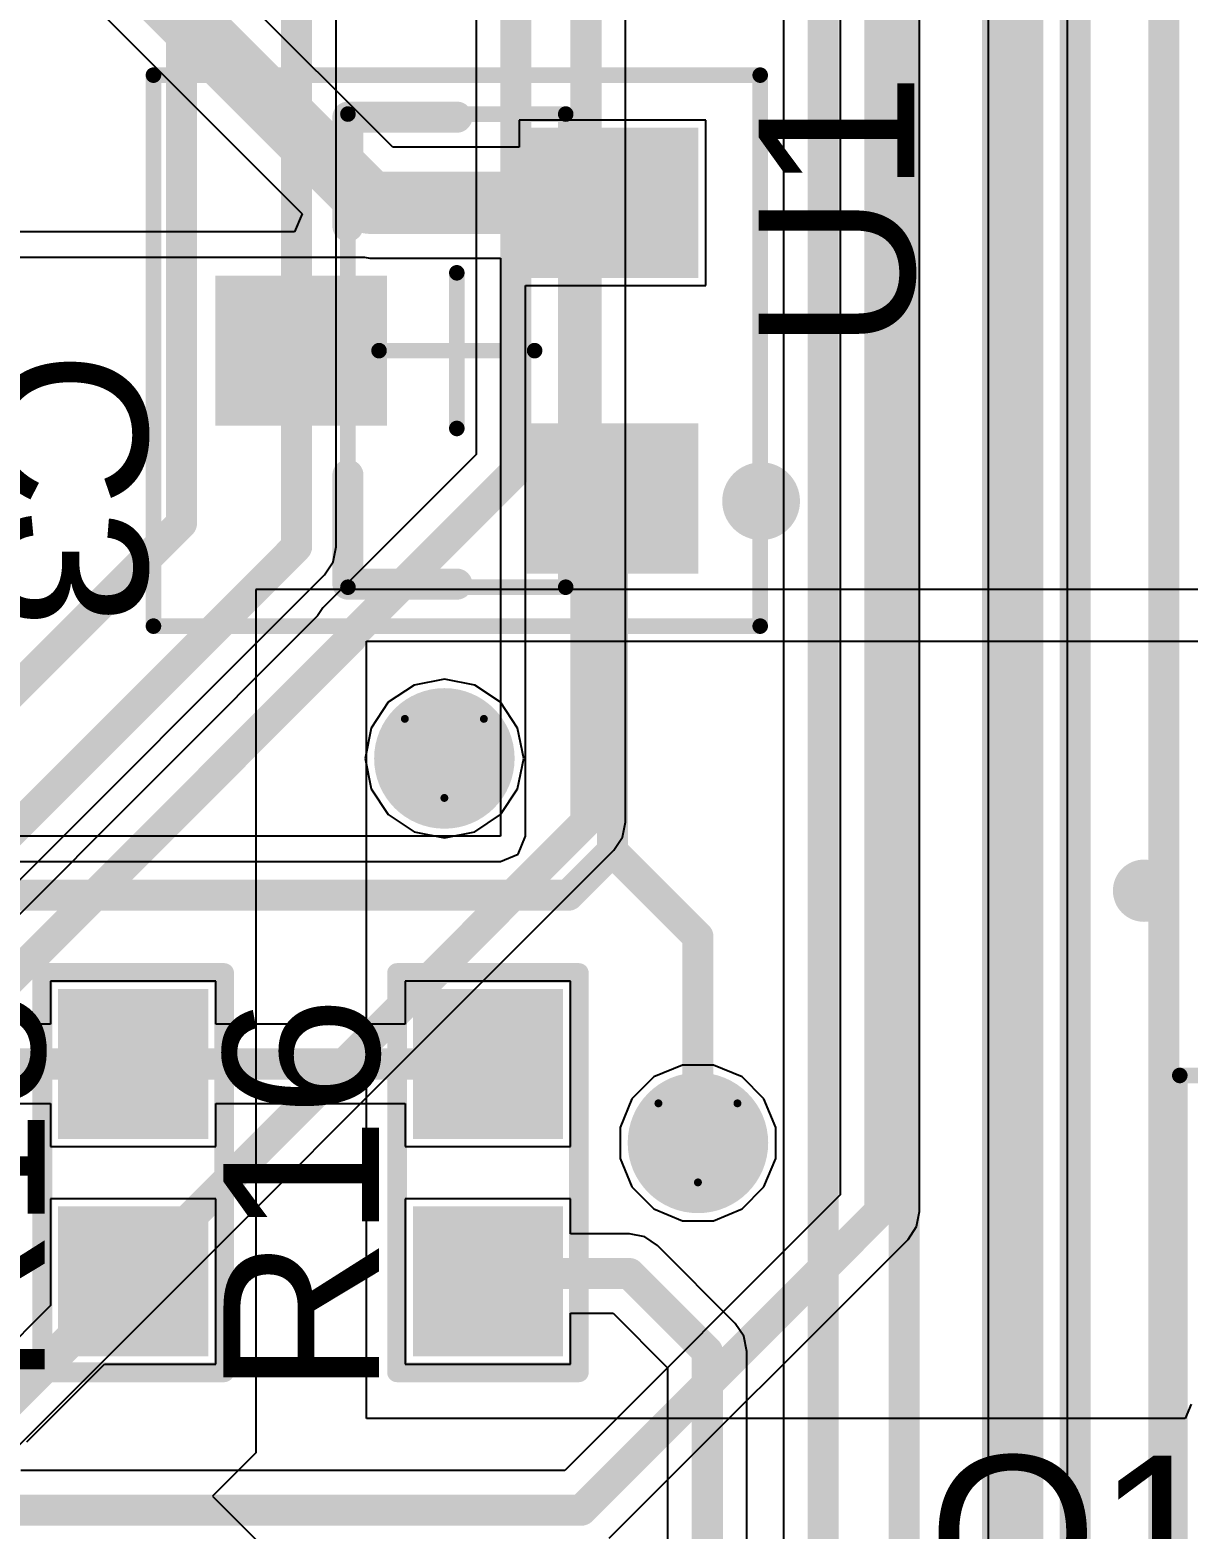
# Model space of a CAD drawing. Header units: inches. Extents: x -3 to 423, y -3 to 110.
# Drawn here: x 45.42 to 52.86, y 25.46 to 35.09 of the extents above; entities that cross this region are included whole.
import ezdxf

# ---------------------------------------------------------------- set-up
doc = ezdxf.new("R2010")
doc.units = ezdxf.units.IN
for name, color, linetype in [('Bottom Layer', 5, 'Continuous'), ('Bottom Solder', 6, 'Continuous'), ('Drill Drawing', 1, 'Continuous'), ('Mechanical 13', 56, 'Continuous'), ('Mechanical 15', 56, 'Continuous'), ('Mechanical 4', 56, 'Continuous'), ('Mid Layer', 16, 'Continuous'), ('Mid Layer 2', 76, 'Continuous'), ('Top Layer', 1, 'Continuous'), ('Top Overlay', 2, 'Continuous'), ('Top Paste', 8, 'Continuous'), ('Top Solder', 216, 'Continuous'), ('Via Holes', 16, 'Continuous')]:
    doc.layers.add(name, color=color, linetype=linetype)
doc.styles.add('Arial', font='', dxfattribs={"height": 0.2})
doc.styles.get('Arial').set_extended_font_data('Arial')

msp = doc.modelspace()

# ---------------------------------------------------------------- hatches: boundary and pattern name
at = {"layer": 'Bottom Layer'}
h = msp.add_hatch(color=5, dxfattribs=at)
edge = h.paths.add_edge_path()
edge.add_arc((48.08000036, 30.41000014), 0.3499993, 0, 360)
h = msp.add_hatch(color=5, dxfattribs=at)
edge = h.paths.add_edge_path()
edge.add_arc((49.70990058, 27.93994412), 0.3499993, 0, 360)
at = {"layer": 'Bottom Solder'}
h = msp.add_hatch(color=6, dxfattribs=at)
edge = h.paths.add_edge_path()
edge.add_arc((48.08000036, 30.41000014), 0.4515993, 0, 360)
h = msp.add_hatch(color=6, dxfattribs=at)
edge = h.paths.add_edge_path()
edge.add_arc((49.70990058, 27.93994412), 0.4515993, 0, 360)
at = {"layer": 'Mid Layer'}
h = msp.add_hatch(color=16, dxfattribs=at)
edge = h.paths.add_edge_path()
edge.add_arc((48.08000036, 30.41000014), 0.3499993, 0, 360)
h = msp.add_hatch(color=16, dxfattribs=at)
edge = h.paths.add_edge_path()
edge.add_arc((49.70990058, 27.93994412), 0.3499993, 0, 360)
at = {"layer": 'Mid Layer 2'}
h = msp.add_hatch(color=76, dxfattribs=at)
edge = h.paths.add_edge_path()
edge.add_arc((48.08000036, 30.41000014), 0.3499993, 0, 360)
h = msp.add_hatch(color=76, dxfattribs=at)
edge = h.paths.add_edge_path()
edge.add_arc((49.70990058, 27.93994412), 0.3499993, 0, 360)
at = {"layer": 'Top Layer'}
for points in [[(49.60999856999999, 34.36101077999999), (49.60999856999999, 33.59901077999999), (48.70999782999999, 33.59901077999999), (48.70999782999999, 34.36101077999999)], [(47.61000257, 33.41099998), (47.61000257, 32.64899998), (46.71000183, 32.64899998), (46.71000183, 33.41099998)], [(49.60999856999999, 32.46098918), (49.60999856999999, 31.69898918), (48.70999782999999, 31.69898918), (48.70999782999999, 32.46098918)], [(45.69899928, 28.06599416), (45.69899928, 28.82799416), (46.46099928, 28.82799416), (46.46099928, 28.06599416)], [(47.97896932, 28.06599416), (47.97896932, 28.82799416), (48.74096932, 28.82799416), (48.74096932, 28.06599416)], [(45.69899928, 26.66899416), (45.69899928, 27.43099416), (46.46099928, 27.43099416), (46.46099928, 26.66899416)], [(47.97896932, 26.66899416), (47.97896932, 27.43099416), (48.74096932, 27.43099416), (48.74096932, 26.66899416)]]:
    msp.add_hatch(color=1, dxfattribs=at).paths.add_polyline_path(points)
h = msp.add_hatch(color=1, dxfattribs=at)
edge = h.paths.add_edge_path()
edge.add_arc((48.08000036, 30.41000014), 0.3499993, 0, 360)
h = msp.add_hatch(color=1, dxfattribs=at)
edge = h.paths.add_edge_path()
edge.add_arc((49.70990058, 27.93994412), 0.3499993, 0, 360)
at = {"layer": 'Top Paste'}
for points in [[(49.60999856999999, 34.36101077999999), (49.60999856999999, 33.59901077999999), (48.70999782999999, 33.59901077999999), (48.70999782999999, 34.36101077999999)], [(47.61000257, 33.41099998), (47.61000257, 32.64899998), (46.71000183, 32.64899998), (46.71000183, 33.41099998)], [(49.60999856999999, 32.46098918), (49.60999856999999, 31.69898918), (48.70999782999999, 31.69898918), (48.70999782999999, 32.46098918)], [(45.69899928, 28.06599416), (45.69899928, 28.82799416), (46.46099928, 28.82799416), (46.46099928, 28.06599416)], [(47.97896932, 28.06599416), (47.97896932, 28.82799416), (48.74096932, 28.82799416), (48.74096932, 28.06599416)], [(45.69899928, 26.66899416), (45.69899928, 27.43099416), (46.46099928, 27.43099416), (46.46099928, 26.66899416)], [(47.97896932, 26.66899416), (47.97896932, 27.43099416), (48.74096932, 27.43099416), (48.74096932, 26.66899416)]]:
    msp.add_hatch(color=8, dxfattribs=at).paths.add_polyline_path(points)
at = {"layer": 'Top Solder'}
for points in [[(49.71159857, 34.46261078), (49.71159857, 33.49741078), (48.60839782999999, 33.49741078), (48.60839782999999, 34.46261078)], [(47.71160257, 33.51259998), (47.71160257, 32.54739997999999), (46.60840183, 32.54739997999999), (46.60840183, 33.51259998)], [(49.71159857, 32.56258918), (49.71159857, 31.59738918), (48.60839782999999, 31.59738918), (48.60839782999999, 32.56258918)], [(45.59739928, 27.96439416), (45.59739928, 28.92959416), (46.56259928, 28.92959416), (46.56259928, 27.96439416)], [(47.87736932, 27.96439416), (47.87736932, 28.92959416), (48.84256932, 28.92959416), (48.84256932, 27.96439416)], [(45.59739928, 26.56739416), (45.59739928, 27.53259416), (46.56259928, 27.53259416), (46.56259928, 26.56739416)], [(47.87736932, 26.56739416), (47.87736932, 27.53259416), (48.84256932, 27.53259416), (48.84256932, 26.56739416)]]:
    msp.add_hatch(color=216, dxfattribs=at).paths.add_polyline_path(points)
h = msp.add_hatch(color=216, dxfattribs=at)
edge = h.paths.add_edge_path()
edge.add_arc((48.08000036, 30.41000014), 0.4515993, 0, 360)
h = msp.add_hatch(color=216, dxfattribs=at)
edge = h.paths.add_edge_path()
edge.add_arc((49.70990058, 27.93994412), 0.4515993, 0, 360)
at = {"layer": 'Via Holes'}
h = msp.add_hatch(color=7, dxfattribs=at)
edge = h.paths.add_edge_path()
edge.add_arc((48.08000036, 30.41000014), 0.2499995, 0, 360)
h = msp.add_hatch(color=7, dxfattribs=at)
edge = h.paths.add_edge_path()
edge.add_arc((49.70990058, 27.93994412), 0.2499995, 0, 360)

# ---------------------------------------------------------------- linework, layer by layer
at = {"layer": 'Bottom Layer'}
for p, q in [((49.2448977, 30.00147416), (49.2448977, 51.06107135999999)), ((48.28510282, 49.57106672), (48.28510282, 32.36267594)), ((47.38489634, 31.7700025), (47.38489634, 44.56852909999999)), ((52.08479296, 23.91989628), (52.08479296, 37.45507622)), ((51.57499972, 37.34949604), (51.57499972, 24.025479)), ((51.13489646, 27.49999834), (51.13489646, 36.2825157)), ((50.62510322, 36.17693298), (50.62510322, 27.60557852)), ((48.28510282, 32.36267594), (47.29976062, 31.37733374)), ((47.36549328, 31.67245634), (47.38489634, 31.7700025)), ((47.31023811999999, 31.5897641), (47.36549328, 31.67245634)), ((44.05724742, 28.33677086), (47.31023811999999, 31.5897641)), ((47.26544268, 31.32597494), (42.94371904, 27.0042513)), ((47.29976062, 31.37733374), (47.26544268, 31.32597494)), ((49.22549464, 29.90393054), (49.2448977, 30.00147416)), ((49.17024202, 29.82123576), (49.22549464, 29.90393054)), ((45.31089997999999, 25.96189626), (49.17024202, 29.82123576)), ((50.62510322, 27.60557852), (48.85442096, 25.83489626)), ((51.11549339999999, 27.40245218), (51.13489646, 27.49999834)), ((51.06023824, 27.31975994), (51.11549339999999, 27.40245218)), ((49.14023954, 25.39976124), (51.06023824, 27.31975994)), ((48.85442096, 25.83489626), (45.35649552, 25.83489626))]:
    msp.add_line(p, q, dxfattribs=at)
at = {"layer": 'Bottom Layer', "const_width": 0.1999996}
for points in [[(48.53999944, 32.25709576), (48.53999944, 56.00999974)], [(48.99000108, 30.00147416), (48.99000108, 51.40000134)], [(47.12999971999999, 31.7700025), (47.12999971999999, 44.56852909999999)], [(46.3900012, 31.91999966), (46.3900012, 44.45999998)], [(51.82989634, 23.91989628), (51.82989634, 37.45507622)], [(50.87999984, 27.49999834), (50.87999984, 36.2825157)], [(47.47999901999999, 31.19709534), (48.53999944, 32.25709576)], [(42.22000192, 27.75000038), (46.3900012, 31.91999966)], [(43.8770014, 28.51700164), (47.12999971999999, 31.7700025)], [(42.97994452, 26.67999998), (47.47999901999999, 31.18005448)], [(47.47999901999999, 31.18005448), (47.47999901999999, 31.19709534)], [(45.09852804, 26.11000112), (48.99000108, 30.00147416)], [(48.96000114, 25.57999964), (50.87999984, 27.49999834)], [(38.52993056, 25.57999964), (48.96000114, 25.57999964)]]:
    msp.add_lwpolyline(points, dxfattribs=at)
at = {"layer": 'Bottom Layer', "const_width": 0.0999998}
for points in [[(48.48999954, 32.25709576, 1), (48.58999934, 32.25709576, 1)], [(48.48999954, 32.25709576, 1), (48.58999934, 32.25709576, 1)], [(46.3400013, 31.91999966, 1), (46.4400011, 31.91999966, 1)], [(46.3400013, 31.91999966, 1), (46.4400011, 31.91999966, 1)], [(47.07999982, 31.7700025, 1), (47.17999962, 31.7700025, 1)], [(47.07999982, 31.7700025, 1), (47.17999962, 31.7700025, 1)], [(47.42999912, 31.19709534, 1), (47.52999892, 31.19709534, 1)], [(47.42999912, 31.19709534, 1), (47.52999892, 31.19709534, 1)], [(47.42999912, 31.18005448, 1), (47.52999892, 31.18005448, 1)], [(47.42999912, 31.18005448, 1), (47.52999892, 31.18005448, 1)], [(48.94000118, 30.00147416, 1), (49.04000098, 30.00147416, 1)], [(48.94000118, 30.00147416, 1), (49.04000098, 30.00147416, 1)], [(50.82999994, 27.49999834, 1), (50.92999973999999, 27.49999834, 1)], [(50.82999994, 27.49999834, 1), (50.92999973999999, 27.49999834, 1)], [(48.91000124, 25.57999964, 1), (49.01000103999999, 25.57999964, 1)], [(48.91000124, 25.57999964, 1), (49.01000103999999, 25.57999964, 1)]]:
    msp.add_lwpolyline(points, format="xyb", close=True, dxfattribs=at)
at = {"layer": 'Drill Drawing', "const_width": 0.0508}
for points in [[(47.82600036, 30.66400014), (48.33400036, 30.66400014)], [(47.82600036, 30.66400014), (48.08000036, 30.15600014)], [(48.08000036, 30.15600014), (48.33400036, 30.66400014)], [(49.45590058, 28.19394412), (49.96390057999999, 28.19394412)], [(49.45590058, 28.19394412), (49.70990058, 27.68594411999999)], [(49.70990058, 27.68594411999999), (49.96390057999999, 28.19394412)]]:
    msp.add_lwpolyline(points, dxfattribs=at)
at = {"layer": 'Drill Drawing', "const_width": 0.0254}
for points in [[(47.81330035999999, 30.66400014, 1), (47.83870036, 30.66400014, 1)], [(47.81330035999999, 30.66400014, 1), (47.83870036, 30.66400014, 1)], [(48.32130036, 30.66400014, 1), (48.34670036, 30.66400014, 1)], [(48.32130036, 30.66400014, 1), (48.34670036, 30.66400014, 1)], [(48.06730036, 30.15600014, 1), (48.09270035999999, 30.15600014, 1)], [(48.06730036, 30.15600014, 1), (48.09270035999999, 30.15600014, 1)], [(49.44320058, 28.19394412, 1), (49.46860058, 28.19394412, 1)], [(49.44320058, 28.19394412, 1), (49.46860058, 28.19394412, 1)], [(49.95120058, 28.19394412, 1), (49.97660058, 28.19394412, 1)], [(49.95120058, 28.19394412, 1), (49.97660058, 28.19394412, 1)], [(49.69720058, 27.68594411999999, 1), (49.72260058, 27.68594411999999, 1)], [(49.69720058, 27.68594411999999, 1), (49.72260058, 27.68594411999999, 1)]]:
    msp.add_lwpolyline(points, format="xyb", close=True, dxfattribs=at)
at = {"layer": 'Mechanical 13', "const_width": 0.0999998}
for points in [[(47.460027, 34.54998678), (48.8600242, 34.54998678)], [(47.460027, 31.51001318), (47.460027, 34.54998678)], [(48.8600242, 31.51001318), (48.8600242, 34.54998678)], [(47.460027, 31.51001318), (48.8600242, 31.51001318)]]:
    msp.add_lwpolyline(points, dxfattribs=at)
at = {"layer": 'Mechanical 13', "const_width": 0.0499999}
for points in [[(47.43502832, 34.54998678, 1), (47.48502568, 34.54998678, 1)], [(47.43502832, 34.54998678, 1), (47.48502568, 34.54998678, 1)], [(48.83502552, 34.54998678, 1), (48.88502288, 34.54998678, 1)], [(48.83502552, 34.54998678, 1), (48.88502288, 34.54998678, 1)], [(47.43502832, 31.51001318, 1), (47.48502568, 31.51001318, 1)], [(47.43502832, 31.51001318, 1), (47.48502568, 31.51001318, 1)], [(48.83502552, 31.51001318, 1), (48.88502288, 31.51001318, 1)], [(48.83502552, 31.51001318, 1), (48.88502288, 31.51001318, 1)]]:
    msp.add_lwpolyline(points, format="xyb", close=True, dxfattribs=at)
at = {"layer": 'Mechanical 15', "const_width": 0.0999998}
for points in [[(46.2099914, 34.79997358), (50.110009, 34.79997358)], [(46.2099914, 31.25997558), (46.2099914, 34.79997358)], [(50.110009, 31.25997558), (50.110009, 34.79997358)], [(48.1600002, 32.52997558), (48.1600002, 33.52997358)], [(47.66002659999999, 33.02999998), (48.66002459999999, 33.02999998)], [(46.2099914, 31.25997558), (50.110009, 31.25997558)], [(52.80726802, 28.37295062), (56.34726094, 28.37295062)], [(52.80726802, 28.37295062), (52.80727056, 24.47292794)]]:
    msp.add_lwpolyline(points, dxfattribs=at)
at = {"layer": 'Mechanical 15', "const_width": 0.0499999}
for points in [[(46.18499272, 34.79997358, 1), (46.23499008, 34.79997358, 1)], [(46.18499272, 34.79997358, 1), (46.23499008, 34.79997358, 1)], [(50.08501031999999, 34.79997358, 1), (50.13500768, 34.79997358, 1)], [(50.08501031999999, 34.79997358, 1), (50.13500768, 34.79997358, 1)], [(48.13500152, 33.52997358, 1), (48.18499888, 33.52997358, 1)], [(47.63502792, 33.02999998, 1), (47.68502528, 33.02999998, 1)], [(48.63502592, 33.02999998, 1), (48.68502328, 33.02999998, 1)], [(48.13500152, 32.52997558, 1), (48.18499888, 32.52997558, 1)], [(46.18499272, 31.25997558, 1), (46.23499008, 31.25997558, 1)], [(46.18499272, 31.25997558, 1), (46.23499008, 31.25997558, 1)], [(50.08501031999999, 31.25997558, 1), (50.13500768, 31.25997558, 1)], [(50.08501031999999, 31.25997558, 1), (50.13500768, 31.25997558, 1)], [(52.78226933999999, 28.37295062, 1), (52.83226670000001, 28.37295062, 1)], [(52.78226933999999, 28.37295062, 1), (52.83226670000001, 28.37295062, 1)]]:
    msp.add_lwpolyline(points, format="xyb", close=True, dxfattribs=at)
at = {"layer": 'Mechanical 4'}
for points, const_width in [([(52.67724796, 29.55993834, 1), (52.47724835999999, 29.55993834, 1)], 0.1999996), ([(52.67724796, 29.55993834, 1), (52.47724835999999, 29.55993834, 1)], 0.1999996), ([(52.42724845999999, 29.55993834, 1), (52.52724826, 29.55993834, 1)], 0.0999998), ([(52.42724845999999, 29.55993834, 1), (52.52724826, 29.55993834, 1)], 0.0999998), ([(52.62724806, 29.55993834, 1), (52.72724786000001, 29.55993834, 1)], 0.0999998), ([(52.62724806, 29.55993834, 1), (52.72724786000001, 29.55993834, 1)], 0.0999998)]:
    msp.add_lwpolyline(points, format="xyb", close=True, dxfattribs=dict(at, const_width=const_width))
at = {"layer": 'Mid Layer'}
for p, q in [((48.08000036, 30.91979592), (47.88491058, 30.8809898)), ((48.27509014, 30.8809898), (48.08000036, 30.91979592)), ((47.88491058, 30.8809898), (47.71952101999999, 30.77047948)), ((48.4404797, 30.77047948), (48.27509014, 30.8809898)), ((47.71952101999999, 30.77047948), (47.6090107, 30.60508992)), ((48.55099002, 30.60508992), (48.4404797, 30.77047948)), ((47.6090107, 30.60508992), (47.57020458, 30.41000014)), ((48.58979614, 30.41000014), (48.55099002, 30.60508992)), ((47.57020458, 30.41000014), (47.6090107, 30.21491036)), ((48.55099002, 30.21491036), (48.58979614, 30.41000014)), ((47.6090107, 30.21491036), (47.71952101999999, 30.0495208)), ((48.4404797, 30.0495208), (48.55099002, 30.21491036)), ((47.71952101999999, 30.0495208), (47.88491058, 29.93901048)), ((48.27509014, 29.93901048), (48.4404797, 30.0495208)), ((47.88491058, 29.93901048), (48.08000036, 29.90020436)), ((48.08000036, 29.90020436), (48.27509014, 29.93901048))]:
    msp.add_line(p, q, dxfattribs=at)
at = {"layer": 'Mid Layer 2'}
for p, q in [((57.50285934, 31.496), (46.8690071, 31.496)), ((46.8690071, 31.496), (46.8690071, 25.94841394)), ((47.57951875999999, 26.16975207999999), (47.57951875999999, 31.16440808)), ((47.57951875999999, 31.16440808), (58.19499917999999, 31.16440808)), ((49.61044433999999, 28.43994312), (49.4266728, 28.3638244)), ((49.80935682, 28.43994312), (49.61044433999999, 28.43994312)), ((49.99312835999999, 28.3638244), (49.80935682, 28.43994312)), ((49.4266728, 28.3638244), (49.2860203, 28.2231719)), ((50.13378086, 28.2231719), (49.99312835999999, 28.3638244)), ((49.2860203, 28.2231719), (49.20990158, 28.03940036)), ((50.20989958, 28.03940036), (50.13378086, 28.2231719)), ((49.20990158, 28.03940036), (49.20990158, 27.84048787999999)), ((50.20989958, 27.84048787999999), (50.20989958, 28.03940036)), ((49.20990158, 27.84048787999999), (49.2860203, 27.65671634)), ((50.13378086, 27.65671634), (50.20989958, 27.84048787999999)), ((49.2860203, 27.65671634), (49.4266728, 27.51606384)), ((49.99312835999999, 27.51606384), (50.13378086, 27.65671634)), ((49.4266728, 27.51606384), (49.61044433999999, 27.43994512)), ((49.80935682, 27.43994512), (49.99312835999999, 27.51606384)), ((49.61044433999999, 27.43994512), (49.80935682, 27.43994512)), ((52.87959706, 26.26068916), (52.8419314, 26.16975207999999)), ((52.8419314, 26.16975207999999), (47.57951875999999, 26.16975207999999)), ((46.8690071, 25.94841394), (46.58979505999999, 25.6692019)), ((46.58979505999999, 25.6692019), (46.88550439999999, 25.37349256))]:
    msp.add_line(p, q, dxfattribs=at)
at = {"layer": 'Top Layer'}
for p, q in [((50.26019665999999, 36.37932526), (50.26019665999999, 18.42067436)), ((47.74831446, 34.33686808), (46.23996594, 35.8452166)), ((45.73529588, 35.34054146), (47.16624552, 33.90959182)), ((49.759997, 34.51101048), (48.5599994, 34.51101048)), ((48.5599994, 34.51101048), (48.5599994, 34.33686808)), ((49.759997, 33.44901108), (49.759997, 34.51101048)), ((48.5599994, 34.33686808), (47.74831446, 34.33686808)), ((47.16624552, 33.90959182), (47.11764262, 33.79225906)), ((47.11764262, 33.79225906), (44.93989488, 33.79225906)), ((44.71999946, 33.62989972), (47.56658508, 33.62989972)), ((47.56658508, 33.62989972), (47.60049916, 33.62315348)), ((47.60049916, 33.62315348), (48.43990057999999, 33.62315348)), ((48.43990057999999, 33.62315348), (48.43990057999999, 29.90994018)), ((48.60225991999999, 29.90994018), (48.60225991999999, 33.44901108)), ((48.60225991999999, 33.44901108), (49.759997, 33.44901108)), ((48.43990057999999, 29.90994018), (45.27000344, 29.90994018)), ((48.55470603999999, 29.79513472), (48.60225991999999, 29.90994018)), ((48.43990057999999, 29.74758084), (48.55470603999999, 29.79513472)), ((45.27000344, 29.74758084), (48.43990057999999, 29.74758084)), ((46.61099898, 28.97799386), (45.54899957999999, 28.97799386)), ((45.54899957999999, 28.97799386), (45.54899957999999, 28.70189078)), ((46.61099898, 28.70189078), (46.61099898, 28.97799386)), ((48.89096902, 28.97799386), (47.82896962, 28.97799386)), ((47.82896962, 28.97799386), (47.82896962, 28.70189078)), ((48.89096902, 27.91599446), (48.89096902, 28.97799386)), ((45.54899957999999, 28.70189078), (44.38099835999999, 28.70189078)), ((47.82896962, 28.70189078), (46.61099898, 28.70189078)), ((44.38099835999999, 28.19209754), (45.54899957999999, 28.19209754)), ((45.54899957999999, 28.19209754), (45.54899957999999, 27.91599446)), ((46.61099898, 27.91599446), (46.61099898, 28.19209754)), ((46.61099898, 28.19209754), (47.82896962, 28.19209754)), ((47.82896962, 28.19209754), (47.82896962, 27.91599446)), ((45.54899957999999, 27.91599446), (46.61099898, 27.91599446)), ((47.82896962, 27.91599446), (48.89096902, 27.91599446)), ((46.61099898, 27.58099386), (45.54899957999999, 27.58099386)), ((45.54899957999999, 27.58099386), (45.54899957999999, 26.89442678)), ((46.61099898, 26.51899445999999), (46.61099898, 27.58099386)), ((48.89096902, 27.58099386), (47.82896962, 27.58099386)), ((47.82896962, 27.58099386), (47.82896962, 26.51899445999999)), ((48.89096902, 27.35489576), (48.89096902, 27.58099386)), ((49.26993702, 27.35489576), (48.89096902, 27.35489576)), ((49.36748318, 27.3354927), (49.26993702, 27.35489576)), ((49.45017542, 27.28023754), (49.36748318, 27.3354927)), ((49.95023792, 26.78017504), (49.45017542, 27.28023754)), ((45.54899957999999, 26.89442678), (45.1094094, 26.45483406)), ((48.89096902, 26.51899445999999), (48.89096902, 26.84510252)), ((48.89096902, 26.84510252), (49.16435684, 26.84510252)), ((49.16435684, 26.84510252), (49.5151029, 26.49435646)), ((50.00549307999999, 26.6974828), (49.95023792, 26.78017504)), ((50.02489614, 26.59993664), (50.00549307999999, 26.6974828)), ((50.02489614, 24.87996294), (50.02489614, 26.59993664)), ((45.39522797999999, 26.01969904), (45.89452593999999, 26.51899445999999)), ((45.89452593999999, 26.51899445999999), (46.61099898, 26.51899445999999)), ((47.82896962, 26.51899445999999), (48.89096902, 26.51899445999999)), ((49.5151029, 26.49435646), (49.5151029, 24.98554312))]:
    msp.add_line(p, q, dxfattribs=at)
for points, const_width in [([(52.70509397999999, 17.24509378), (52.70509397999999, 42.51490608)], 0.1999996), ([(52.13509512, 17.42509342), (52.13509512, 42.453433)], 0.1999996), ([(51.63509357999999, 17.71509284), (51.63509357999999, 36.80135134)], 0.1999996), ([(51.03509478, 18.0050948), (51.03509478, 36.66490508)], 0.1999996), ([(50.51509328, 18.31509418), (50.51509328, 36.48490544)], 0.1999996), ([(45.38996763999999, 36.1905423), (47.60049916, 33.98001078)], 0.3999992), ([(49.13499951999999, 34.00500946), (49.1599982, 33.98001078)], 0.3999992), ([(47.60049916, 33.98001078), (49.1599982, 33.98001078)], 0.3999992), ([(49.1599982, 29.81432441999999), (49.1599982, 32.07998918)], 0.1999996), ([(48.87700156, 29.53132778), (49.1599982, 29.81432441999999)], 0.1999996), ([(49.1599982, 29.81432441999999), (49.70990058, 29.26442204)], 0.1999996), ([(44.93864012, 29.53132778), (48.87700156, 29.53132778)], 0.1999996), ([(49.70990058, 27.93994412), (49.70990058, 29.26442204)], 0.1999996), ([(43.84999866, 28.44699416), (46.07999928, 28.44699416)], 0.1999996), ([(46.07999928, 28.44699416), (48.35996932, 28.44699416)], 0.1999996), ([(45.21498957999999, 26.19993744), (46.07999928, 27.06494714)], 0.1999996), ([(46.07999928, 27.06494714), (46.07999928, 27.09999914)], 0.1999996), ([(48.35996932, 27.06494714), (48.35996932, 27.09999914)], 0.1999996), ([(48.35996932, 27.06494714), (48.36744453999999, 27.05747192)], 0.1999996), ([(48.36744708, 27.05747192), (48.40997429999999, 27.09999914)], 0.1999996), ([(48.40997429999999, 27.09999914), (49.26993702, 27.09999914)], 0.1999996), ([(49.26993702, 27.09999914), (49.76999952, 26.59993664)], 0.1999996), ([(48.35996932, 27.04999416), (48.36744708, 27.05747192)], 0.1999996), ([(48.36744453999999, 27.05747192), (48.36744708, 27.05747192)], 0.1999996), ([(49.76999952, 24.87996294), (49.76999952, 26.59993664)], 0.1999996)]:
    msp.add_lwpolyline(points, dxfattribs=dict(at, const_width=const_width))
for points, const_width in [([(49.03499971999999, 34.00500946, 1), (49.23499932, 34.00500946, 1)], 0.1999996), ([(47.50049936, 33.98001078, 1), (47.70049896, 33.98001078, 1)], 0.1999996), ([(47.50049936, 33.98001078, 1), (47.70049896, 33.98001078, 1)], 0.1999996), ([(49.0599984, 33.98001078, 1), (49.259998, 33.98001078, 1)], 0.1999996), ([(49.0599984, 33.98001078, 1), (49.259998, 33.98001078, 1)], 0.1999996), ([(49.10999829999999, 32.07998918, 1), (49.2099981, 32.07998918, 1)], 0.0999998), ([(49.10999829999999, 29.81432441999999, 1), (49.2099981, 29.81432441999999, 1)], 0.0999998), ([(49.10999829999999, 29.81432441999999, 1), (49.2099981, 29.81432441999999, 1)], 0.0999998), ([(49.10999829999999, 29.81432441999999, 1), (49.2099981, 29.81432441999999, 1)], 0.0999998), ([(48.82700165999999, 29.53132778, 1), (48.92700146, 29.53132778, 1)], 0.0999998), ([(48.82700165999999, 29.53132778, 1), (48.92700146, 29.53132778, 1)], 0.0999998), ([(49.65990067999999, 29.26442204, 1), (49.75990048, 29.26442204, 1)], 0.0999998), ([(49.65990067999999, 29.26442204, 1), (49.75990048, 29.26442204, 1)], 0.0999998), ([(46.02999937999999, 28.44699416, 1), (46.12999918, 28.44699416, 1)], 0.0999998), ([(46.02999937999999, 28.44699416, 1), (46.12999918, 28.44699416, 1)], 0.0999998), ([(48.30996941999999, 28.44699416, 1), (48.40996922, 28.44699416, 1)], 0.0999998), ([(49.65990067999999, 27.93994412, 1), (49.75990048, 27.93994412, 1)], 0.0999998), ([(46.02999937999999, 27.09999914, 1), (46.12999918, 27.09999914, 1)], 0.0999998), ([(46.02999937999999, 27.06494714, 1), (46.12999918, 27.06494714, 1)], 0.0999998), ([(46.02999937999999, 27.06494714, 1), (46.12999918, 27.06494714, 1)], 0.0999998), ([(48.30996941999999, 27.09999914, 1), (48.40996922, 27.09999914, 1)], 0.0999998), ([(48.30996941999999, 27.06494714, 1), (48.40996922, 27.06494714, 1)], 0.0999998), ([(48.30996941999999, 27.06494714, 1), (48.40996922, 27.06494714, 1)], 0.0999998), ([(48.3599744, 27.09999914, 1), (48.4599742, 27.09999914, 1)], 0.0999998), ([(48.3599744, 27.09999914, 1), (48.4599742, 27.09999914, 1)], 0.0999998), ([(49.21993712, 27.09999914, 1), (49.31993692, 27.09999914, 1)], 0.0999998), ([(49.21993712, 27.09999914, 1), (49.31993692, 27.09999914, 1)], 0.0999998), ([(48.30996941999999, 27.04999416, 1), (48.40996922, 27.04999416, 1)], 0.0999998), ([(48.31744464, 27.05747192, 1), (48.41744444, 27.05747192, 1)], 0.0999998), ([(48.31744464, 27.05747192, 1), (48.41744444, 27.05747192, 1)], 0.0999998), ([(48.31744717999999, 27.05747192, 1), (48.41744698, 27.05747192, 1)], 0.0999998), ([(48.31744717999999, 27.05747192, 1), (48.41744698, 27.05747192, 1)], 0.0999998), ([(48.31744717999999, 27.05747192, 1), (48.41744698, 27.05747192, 1)], 0.0999998), ([(49.71999962, 26.59993664, 1), (49.81999941999999, 26.59993664, 1)], 0.0999998), ([(49.71999962, 26.59993664, 1), (49.81999941999999, 26.59993664, 1)], 0.0999998)]:
    msp.add_lwpolyline(points, format="xyb", close=True, dxfattribs=dict(at, const_width=const_width))
at = {"layer": 'Top Overlay'}
for points, const_width in [([(47.460027, 33.82999838), (47.460027, 34.53002238)], 0.1999996), ([(47.460027, 34.53002238), (48.1600002, 34.53002238)], 0.1999996), ([(47.460027, 31.52997758), (47.460027, 32.23000157999999)], 0.1999996), ([(47.460027, 31.52997758), (48.1600002, 31.52997758)], 0.1999996), ([(45.49579928, 29.03119416), (46.66419928, 29.03119416)], 0.127), ([(45.49579928, 26.46579416), (45.49579928, 29.03119416)], 0.127), ([(46.66419928, 26.46579416), (46.66419928, 29.03119416)], 0.127), ([(47.77576932, 29.03119416), (48.94416932, 29.03119416)], 0.127), ([(47.77576932, 26.46579416), (47.77576932, 29.03119416)], 0.127), ([(48.94416932, 26.46579416), (48.94416932, 29.03119416)], 0.127), ([(45.49579928, 26.46579416), (46.66419928, 26.46579416)], 0.127), ([(47.77576932, 26.46579416), (48.94416932, 26.46579416)], 0.127)]:
    msp.add_lwpolyline(points, dxfattribs=dict(at, const_width=const_width))
for points, const_width in [([(47.4100271, 34.53002238, 1), (47.51002689999999, 34.53002238, 1)], 0.0999998), ([(47.4100271, 34.53002238, 1), (47.51002689999999, 34.53002238, 1)], 0.0999998), ([(48.1100003, 34.53002238, 1), (48.2100001, 34.53002238, 1)], 0.0999998), ([(47.4100271, 33.82999838, 1), (47.51002689999999, 33.82999838, 1)], 0.0999998), ([(47.4100271, 32.23000157999999, 1), (47.51002689999999, 32.23000157999999, 1)], 0.0999998), ([(50.24080121999999, 32.062801, 1), (49.99079918, 32.062801, 1)], 0.2499995), ([(49.92829994, 32.062801, 1), (50.05329842, 32.062801, 1)], 0.12499848), ([(50.17830198, 32.062801, 1), (50.30330046, 32.062801, 1)], 0.12499848), ([(47.4100271, 31.52997758, 1), (47.51002689999999, 31.52997758, 1)], 0.0999998), ([(47.4100271, 31.52997758, 1), (47.51002689999999, 31.52997758, 1)], 0.0999998), ([(48.1100003, 31.52997758, 1), (48.2100001, 31.52997758, 1)], 0.0999998), ([(45.46404928, 29.03119416, 1), (45.52754928, 29.03119416, 1)], 0.0635), ([(45.46404928, 29.03119416, 1), (45.52754928, 29.03119416, 1)], 0.0635), ([(46.63244928, 29.03119416, 1), (46.69594928, 29.03119416, 1)], 0.0635), ([(46.63244928, 29.03119416, 1), (46.69594928, 29.03119416, 1)], 0.0635), ([(47.74401932, 29.03119416, 1), (47.80751932, 29.03119416, 1)], 0.0635), ([(47.74401932, 29.03119416, 1), (47.80751932, 29.03119416, 1)], 0.0635), ([(48.91241932, 29.03119416, 1), (48.97591932, 29.03119416, 1)], 0.0635), ([(48.91241932, 29.03119416, 1), (48.97591932, 29.03119416, 1)], 0.0635), ([(45.46404928, 26.46579416, 1), (45.52754928, 26.46579416, 1)], 0.0635), ([(45.46404928, 26.46579416, 1), (45.52754928, 26.46579416, 1)], 0.0635), ([(46.63244928, 26.46579416, 1), (46.69594928, 26.46579416, 1)], 0.0635), ([(46.63244928, 26.46579416, 1), (46.69594928, 26.46579416, 1)], 0.0635), ([(47.74401932, 26.46579416, 1), (47.80751932, 26.46579416, 1)], 0.0635), ([(47.74401932, 26.46579416, 1), (47.80751932, 26.46579416, 1)], 0.0635), ([(48.91241932, 26.46579416, 1), (48.97591932, 26.46579416, 1)], 0.0635), ([(48.91241932, 26.46579416, 1), (48.97591932, 26.46579416, 1)], 0.0635)]:
    msp.add_lwpolyline(points, format="xyb", close=True, dxfattribs=dict(at, const_width=const_width))

# ---------------------------------------------------------------- texts
at = {"layer": 'Top Overlay', "style": 'Arial'}
for s, rotation, p in [('U1', 90, (51.09999939999999, 33.02999998)), ('C3', 270, (45.16924164, 33.02999998)), ('R15', 90, (45.51000042, 26.36999806)), ('R16', 90, (47.65999612, 26.31999816))]:
    msp.add_text(s, height=1.00000054, rotation=rotation, dxfattribs=at).set_placement(p)
msp.add_text('Q1', height=1.00000054, dxfattribs=at).set_placement((51.19079677999999, 24.9301))

doc.saveas('drawing.dxf')
